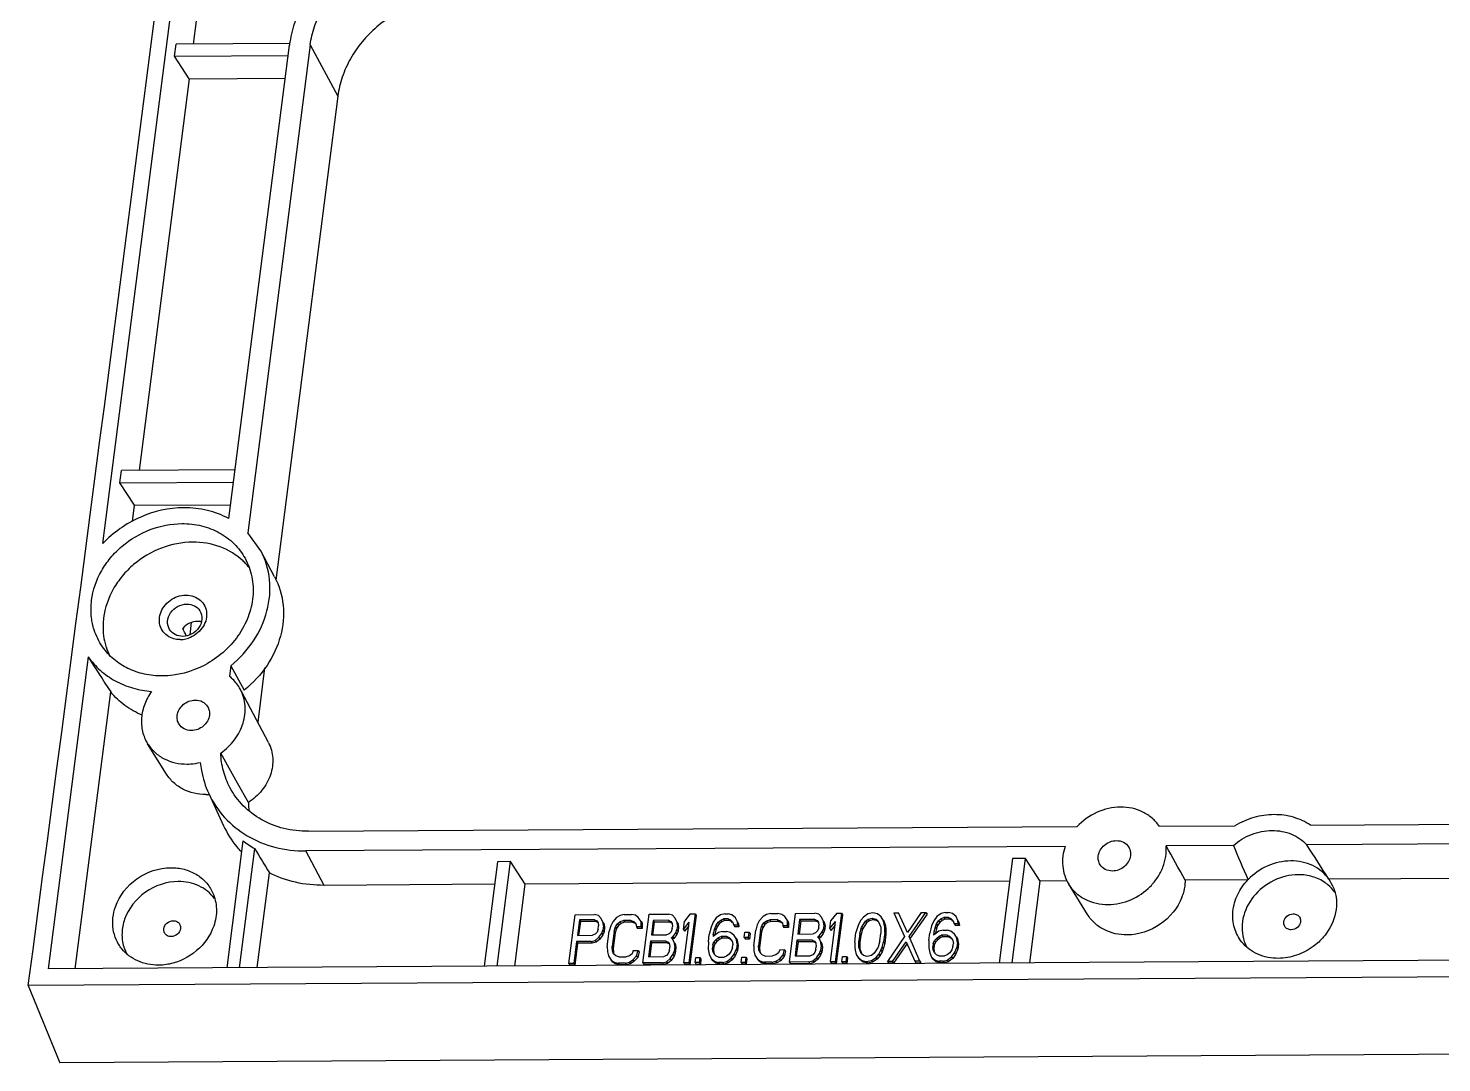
# Model space of a CAD drawing. Extents: x -1094 to 5067, y -562 to 305.
# Drawn here: x 209.3 to 261.9, y -185.7 to -147.2 of the extents above; entities that cross this region are included whole.
import ezdxf

# ---------------------------------------------------------------- set-up
doc = ezdxf.new("R2010")
doc.units = 0
doc.header["$LTSCALE"] = 1.21
doc.header["$MEASUREMENT"] = 0
doc.layers.get('0').update_dxf_attribs({"linetype": 'CONTINUOUS'})

msp = doc.modelspace()

# ---------------------------------------------------------------- linework, layer by layer
at = {"color": 7, "linetype": 'Continuous'}
for p, q in [((212.081, -166.395), (218.915, -113.051)), ((215.464, -147.814), (216.315, -141.175)), ((214.75, -148.271), (214.808, -147.818)), ((214.75, -148.271), (218.977, -148.245)), ((215.299, -149.106), (214.75, -148.271)), ((219.027, -147.792), (214.808, -147.818)), ((216.771, -165.465), (219.027, -147.853)), ((219.8, -147.848), (217.476, -165.994)), ((219.8, -147.848), (220.83, -149.75)), ((215.299, -149.106), (213.433, -163.675)), ((215.299, -149.106), (218.869, -149.085)), ((220.83, -149.75), (218.524, -167.753)), ((212.718, -164.133), (212.776, -163.679)), ((217.003, -163.654), (212.776, -163.679)), ((212.718, -164.133), (216.945, -164.107)), ((213.267, -164.968), (212.718, -164.133)), ((213.189, -165.577), (213.267, -164.968)), ((213.267, -164.968), (216.837, -164.947)), ((217.967, -166.665), (217.476, -165.994)), ((218.477, -167.631), (217.967, -166.665)), ((215.375, -169.334), (215.317, -169.79)), ((211.541, -170.607), (210.055, -182.21)), ((216.842, -170.943), (216.792, -171.328)), ((216.842, -170.943), (217.349, -171.843)), ((218.106, -171.018), (217.847, -173.039)), ((211.059, -182.204), (212.377, -171.913)), ((218.245, -173.794), (217.245, -171.898)), ((214.454, -174.966), (213.752, -173.836)), ((217.097, -175.305), (216.473, -174.185)), ((217.499, -176.024), (217.097, -175.305)), ((216.023, -175.686), (216.579, -176.889)), ((257.015, -176.87), (291.482, -176.661)), ((219.732, -177.096), (248.332, -176.922)), ((251.387, -176.904), (254.199, -176.887)), ((217.299, -177.448), (216.694, -182.17)), ((217.173, -182.167), (217.741, -177.738)), ((247.888, -177.656), (219.638, -177.827)), ((254.145, -177.618), (251.643, -177.633)), ((291.388, -177.392), (256.881, -177.602)), ((220.321, -179.105), (219.638, -177.827)), ((226.771, -178.227), (226.274, -182.112)), ((226.753, -182.109), (227.25, -178.224)), ((227.25, -178.224), (226.771, -178.227)), ((227.8, -179.06), (227.25, -178.224)), ((245.93, -178.111), (245.433, -181.996)), ((245.912, -181.993), (246.409, -178.108)), ((246.409, -178.108), (245.93, -178.111)), ((246.959, -178.944), (246.409, -178.108)), ((217.83, -182.163), (218.282, -178.639)), ((226.664, -179.067), (220.321, -179.105)), ((227.41, -182.105), (227.8, -179.06)), ((245.823, -178.951), (227.8, -179.06)), ((246.568, -181.989), (246.959, -178.944)), ((247.964, -178.938), (246.959, -178.944)), ((248.722, -180.192), (248.02, -179.062)), ((254.69, -178.897), (252.351, -178.911)), ((264.982, -178.835), (257.702, -178.879)), ((257.702, -178.879), (257.839, -179.117)), ((229.426, -182.008), (229.658, -180.196)), ((229.658, -180.196), (230.376, -180.191)), ((230.521, -180.229), (230.376, -180.191)), ((230.626, -180.344), (230.521, -180.229)), ((230.696, -180.498), (230.626, -180.344)), ((231.2, -180.302), (231.06, -180.457)), ((231.329, -180.224), (231.2, -180.302)), ((231.484, -180.184), (231.329, -180.224)), ((231.484, -180.184), (231.753, -180.183)), ((231.898, -180.22), (231.753, -180.183)), ((232.008, -180.297), (231.898, -180.22)), ((232.108, -180.45), (232.008, -180.297)), ((232.18, -181.992), (232.412, -180.179)), ((232.412, -180.179), (233.13, -180.174)), ((233.275, -180.212), (233.13, -180.174)), ((233.38, -180.327), (233.275, -180.212)), ((233.45, -180.481), (233.38, -180.327)), ((233.939, -180.17), (233.725, -180.441)), ((234.118, -180.168), (233.886, -181.981)), ((234.158, -180.232), (233.925, -182.045)), ((233.939, -180.17), (234.118, -180.168)), ((234.118, -180.168), (234.158, -180.232)), ((234.907, -180.318), (234.797, -180.473)), ((235.071, -180.201), (234.907, -180.318)), ((235.226, -180.162), (235.071, -180.201)), ((235.077, -180.394), (235.171, -180.355)), ((235.351, -180.354), (235.171, -180.355)), ((235.171, -180.355), (235.211, -180.418)), ((235.226, -180.162), (235.346, -180.161)), ((235.49, -180.199), (235.346, -180.161)), ((235.351, -180.354), (235.436, -180.392)), ((235.351, -180.354), (235.39, -180.417)), ((235.625, -180.314), (235.49, -180.199)), ((235.695, -180.467), (235.625, -180.314)), ((236.648, -180.269), (236.509, -180.424)), ((236.778, -180.191), (236.648, -180.269)), ((236.932, -180.151), (236.778, -180.191)), ((236.932, -180.151), (237.202, -180.15)), ((237.346, -180.187), (237.202, -180.15)), ((237.456, -180.264), (237.346, -180.187)), ((237.556, -180.417), (237.456, -180.264)), ((237.628, -181.959), (237.86, -180.146)), ((237.86, -180.146), (238.579, -180.141)), ((238.724, -180.179), (238.579, -180.141)), ((238.828, -180.294), (238.724, -180.179)), ((238.898, -180.448), (238.828, -180.294)), ((239.387, -180.137), (239.173, -180.408)), ((239.567, -180.135), (239.334, -181.948)), ((239.606, -180.199), (239.374, -182.012)), ((239.387, -180.137), (239.567, -180.135)), ((239.567, -180.135), (239.606, -180.199)), ((240.385, -180.285), (240.28, -180.401)), ((240.55, -180.168), (240.385, -180.285)), ((240.455, -180.438), (240.555, -180.361)), ((240.734, -180.128), (240.55, -180.168)), ((240.555, -180.361), (240.709, -180.321)), ((240.555, -180.361), (240.594, -180.424)), ((240.709, -180.321), (240.854, -180.359)), ((240.709, -180.321), (240.749, -180.385)), ((240.909, -180.166), (240.734, -180.128)), ((240.854, -180.359), (240.934, -180.435)), ((241.044, -180.281), (240.909, -180.166)), ((241.119, -180.396), (241.044, -180.281)), ((241.512, -180.124), (241.692, -180.123)), ((241.512, -180.124), (241.908, -181.008)), ((242.017, -180.853), (241.692, -180.123)), ((242.53, -180.117), (242.017, -180.853)), ((242.087, -181.007), (242.71, -180.116)), ((242.749, -180.18), (242.127, -181.07)), ((242.53, -180.117), (242.71, -180.116)), ((242.71, -180.116), (242.749, -180.18)), ((243.109, -180.268), (243, -180.423)), ((243.274, -180.152), (243.109, -180.268)), ((243.179, -180.422), (243.279, -180.344)), ((243.428, -180.112), (243.274, -180.152)), ((243.279, -180.344), (243.374, -180.305)), ((243.279, -180.344), (243.318, -180.408)), ((243.413, -180.368), (243.318, -180.408)), ((243.553, -180.304), (243.374, -180.305)), ((243.374, -180.305), (243.413, -180.368)), ((243.593, -180.367), (243.413, -180.368)), ((243.428, -180.112), (243.548, -180.111)), ((243.693, -180.149), (243.548, -180.111)), ((243.553, -180.304), (243.638, -180.342)), ((243.553, -180.304), (243.593, -180.367)), ((243.678, -180.405), (243.593, -180.367)), ((243.638, -180.342), (243.718, -180.419)), ((243.828, -180.264), (243.693, -180.149)), ((243.898, -180.418), (243.828, -180.264)), ((229.813, -180.387), (229.739, -180.966)), ((229.852, -180.451), (229.785, -180.972)), ((230.382, -180.384), (229.813, -180.387)), ((229.813, -180.387), (229.852, -180.451)), ((230.421, -180.447), (229.852, -180.451)), ((230.382, -180.384), (230.466, -180.422)), ((230.382, -180.384), (230.421, -180.447)), ((230.472, -180.846), (230.402, -180.923)), ((230.506, -180.485), (230.421, -180.447)), ((230.466, -180.422), (230.516, -180.499)), ((230.466, -180.422), (230.476, -180.437)), ((230.517, -180.73), (230.472, -180.846)), ((230.516, -180.499), (230.532, -180.614)), ((230.517, -180.73), (230.532, -180.614)), ((230.537, -181.038), (230.647, -180.883)), ((230.647, -180.883), (230.691, -180.767)), ((230.647, -180.883), (230.686, -180.947)), ((230.731, -180.831), (230.686, -180.947)), ((230.711, -180.613), (230.691, -180.767)), ((230.691, -180.767), (230.731, -180.831)), ((230.696, -180.498), (230.735, -180.561)), ((230.711, -180.613), (230.696, -180.498)), ((230.711, -180.613), (230.751, -180.676)), ((230.721, -180.528), (230.735, -180.561)), ((230.751, -180.676), (230.731, -180.831)), ((230.735, -180.561), (230.751, -180.676)), ((230.852, -181.383), (230.926, -180.804)), ((230.981, -180.611), (230.926, -180.804)), ((231.06, -180.457), (230.981, -180.611)), ((231.106, -180.803), (231.031, -181.382)), ((231.145, -180.867), (231.071, -181.445)), ((231.106, -180.803), (231.155, -180.649)), ((231.106, -180.803), (231.145, -180.867)), ((231.195, -180.712), (231.145, -180.867)), ((231.155, -180.649), (231.23, -180.533)), ((231.155, -180.649), (231.195, -180.712)), ((231.269, -180.596), (231.195, -180.712)), ((231.23, -180.533), (231.33, -180.455)), ((231.23, -180.533), (231.269, -180.596)), ((231.369, -180.519), (231.269, -180.596)), ((231.33, -180.455), (231.454, -180.416)), ((231.33, -180.455), (231.369, -180.519)), ((231.494, -180.479), (231.369, -180.519)), ((231.724, -180.414), (231.454, -180.416)), ((231.454, -180.416), (231.494, -180.479)), ((231.763, -180.478), (231.494, -180.479)), ((231.724, -180.414), (231.839, -180.452)), ((231.724, -180.414), (231.763, -180.478)), ((231.878, -180.515), (231.763, -180.478)), ((231.839, -180.452), (231.919, -180.529)), ((231.906, -180.542), (231.878, -180.515)), ((231.919, -180.529), (231.934, -180.644)), ((232.113, -180.643), (231.934, -180.644)), ((231.934, -180.644), (231.973, -180.708)), ((232.153, -180.706), (231.973, -180.708)), ((232.108, -180.45), (232.147, -180.514)), ((232.113, -180.643), (232.108, -180.45)), ((232.113, -180.643), (232.153, -180.706)), ((232.147, -180.514), (232.153, -180.706)), ((232.562, -180.409), (232.493, -180.949)), ((232.601, -180.473), (232.54, -180.955)), ((233.131, -180.406), (232.562, -180.409)), ((232.562, -180.409), (232.601, -180.473)), ((233.17, -180.469), (232.601, -180.473)), ((233.131, -180.406), (233.216, -180.444)), ((233.131, -180.406), (233.17, -180.469)), ((233.226, -180.829), (233.156, -180.907)), ((233.255, -180.507), (233.17, -180.469)), ((233.216, -180.444), (233.266, -180.521)), ((233.271, -180.713), (233.226, -180.829)), ((233.266, -180.521), (233.281, -180.636)), ((233.271, -180.713), (233.281, -180.636)), ((233.291, -181.021), (233.401, -180.867)), ((233.401, -180.867), (233.446, -180.751)), ((233.401, -180.867), (233.44, -180.93)), ((233.485, -180.814), (233.44, -180.93)), ((233.465, -180.596), (233.446, -180.751)), ((233.446, -180.751), (233.485, -180.814)), ((233.45, -180.481), (233.49, -180.544)), ((233.465, -180.596), (233.45, -180.481)), ((233.465, -180.596), (233.505, -180.66)), ((233.505, -180.66), (233.485, -180.814)), ((233.49, -180.544), (233.505, -180.66)), ((233.685, -180.749), (233.725, -180.441)), ((233.685, -180.749), (233.899, -180.478)), ((233.685, -180.749), (233.724, -180.813)), ((233.707, -181.982), (233.899, -180.478)), ((233.882, -180.613), (233.724, -180.813)), ((234.713, -180.666), (234.648, -180.936)), ((234.797, -180.473), (234.713, -180.666)), ((234.987, -180.857), (234.788, -181.012)), ((234.798, -180.935), (234.857, -180.704)), ((234.897, -180.767), (234.845, -180.968)), ((234.857, -180.704), (234.902, -180.588)), ((234.857, -180.704), (234.897, -180.767)), ((234.942, -180.651), (234.897, -180.767)), ((234.902, -180.588), (234.977, -180.472)), ((234.902, -180.588), (234.942, -180.651)), ((235.016, -180.535), (234.942, -180.651)), ((234.977, -180.472), (235.077, -180.394)), ((234.977, -180.472), (235.016, -180.535)), ((235.142, -180.817), (234.987, -180.857)), ((235.116, -180.457), (235.016, -180.535)), ((235.077, -180.394), (235.116, -180.457)), ((235.211, -180.418), (235.116, -180.457)), ((235.142, -180.817), (235.292, -180.817)), ((235.39, -180.417), (235.211, -180.418)), ((235.436, -180.854), (235.292, -180.817)), ((235.475, -180.455), (235.39, -180.417)), ((235.436, -180.392), (235.516, -180.468)), ((235.571, -180.969), (235.436, -180.854)), ((235.503, -180.482), (235.475, -180.455)), ((235.516, -180.468), (235.561, -180.584)), ((235.71, -180.583), (235.561, -180.584)), ((235.561, -180.584), (235.6, -180.647)), ((235.75, -180.646), (235.6, -180.647)), ((235.695, -180.467), (235.735, -180.531)), ((235.71, -180.583), (235.695, -180.467)), ((235.71, -180.583), (235.75, -180.646)), ((235.725, -180.509), (235.735, -180.531)), ((235.735, -180.531), (235.75, -180.646)), ((235.951, -181.044), (235.975, -180.851)), ((235.975, -180.851), (236.125, -180.85)), ((236.125, -180.85), (236.1, -181.043)), ((236.125, -180.85), (236.164, -180.913)), ((236.3, -181.35), (236.374, -180.771)), ((236.429, -180.578), (236.374, -180.771)), ((236.509, -180.424), (236.429, -180.578)), ((236.554, -180.77), (236.48, -181.349)), ((236.593, -180.834), (236.519, -181.412)), ((236.554, -180.77), (236.604, -180.616)), ((236.554, -180.77), (236.593, -180.834)), ((236.643, -180.679), (236.593, -180.834)), ((236.604, -180.616), (236.678, -180.5)), ((236.604, -180.616), (236.643, -180.679)), ((236.718, -180.563), (236.643, -180.679)), ((236.678, -180.5), (236.778, -180.422)), ((236.678, -180.5), (236.718, -180.563)), ((236.817, -180.485), (236.718, -180.563)), ((236.778, -180.422), (236.903, -180.383)), ((236.778, -180.422), (236.817, -180.485)), ((236.942, -180.446), (236.817, -180.485)), ((237.172, -180.381), (236.903, -180.383)), ((236.903, -180.383), (236.942, -180.446)), ((237.211, -180.445), (236.942, -180.446)), ((237.172, -180.381), (237.287, -180.419)), ((237.172, -180.381), (237.211, -180.445)), ((237.326, -180.482), (237.211, -180.445)), ((237.287, -180.419), (237.367, -180.496)), ((237.354, -180.509), (237.326, -180.482)), ((237.367, -180.496), (237.382, -180.611)), ((237.562, -180.61), (237.382, -180.611)), ((237.382, -180.611), (237.421, -180.675)), ((237.601, -180.673), (237.421, -180.675)), ((237.556, -180.417), (237.596, -180.481)), ((237.562, -180.61), (237.556, -180.417)), ((237.562, -180.61), (237.601, -180.673)), ((237.596, -180.481), (237.601, -180.673)), ((238.01, -180.376), (237.941, -180.916)), ((238.05, -180.439), (237.988, -180.922)), ((238.579, -180.373), (238.01, -180.376)), ((238.01, -180.376), (238.05, -180.439)), ((238.618, -180.436), (238.05, -180.439)), ((238.605, -180.874), (238.51, -180.913)), ((238.579, -180.373), (238.664, -180.411)), ((238.579, -180.373), (238.618, -180.436)), ((238.674, -180.796), (238.605, -180.874)), ((238.703, -180.474), (238.618, -180.436)), ((238.664, -180.411), (238.714, -180.487)), ((238.719, -180.68), (238.674, -180.796)), ((238.714, -180.487), (238.729, -180.603)), ((238.719, -180.68), (238.729, -180.603)), ((238.74, -180.988), (238.849, -180.834)), ((238.888, -180.897), (238.779, -181.052)), ((238.849, -180.834), (238.894, -180.718)), ((238.849, -180.834), (238.888, -180.897)), ((238.933, -180.781), (238.888, -180.897)), ((238.914, -180.563), (238.894, -180.718)), ((238.894, -180.718), (238.933, -180.781)), ((238.898, -180.448), (238.938, -180.511)), ((238.914, -180.563), (238.898, -180.448)), ((238.914, -180.563), (238.953, -180.627)), ((238.953, -180.627), (238.933, -180.781)), ((238.938, -180.511), (238.953, -180.627)), ((239.133, -180.716), (239.173, -180.408)), ((239.133, -180.716), (239.348, -180.445)), ((239.133, -180.716), (239.173, -180.78)), ((239.155, -181.949), (239.348, -180.445)), ((239.33, -180.58), (239.173, -180.78)), ((240.057, -181.212), (240.101, -180.864)), ((240.156, -180.671), (240.101, -180.864)), ((240.201, -180.556), (240.156, -180.671)), ((240.28, -180.401), (240.201, -180.556)), ((240.246, -180.902), (240.306, -180.671)), ((240.345, -180.734), (240.286, -180.965)), ((240.306, -180.671), (240.455, -180.438)), ((240.306, -180.671), (240.345, -180.734)), ((240.495, -180.502), (240.345, -180.734)), ((240.455, -180.438), (240.495, -180.502)), ((240.594, -180.424), (240.495, -180.502)), ((240.749, -180.385), (240.594, -180.424)), ((240.894, -180.422), (240.749, -180.385)), ((240.921, -180.449), (240.894, -180.422)), ((240.934, -180.435), (241.024, -180.666)), ((240.99, -181.167), (241.025, -180.897)), ((241.024, -180.666), (241.025, -180.897)), ((241.119, -180.396), (241.158, -180.459)), ((241.159, -180.55), (241.119, -180.396)), ((241.179, -180.858), (241.135, -181.205)), ((241.158, -180.459), (241.198, -180.613)), ((241.159, -180.55), (241.198, -180.613)), ((241.174, -180.665), (241.159, -180.55)), ((241.174, -180.665), (241.213, -180.729)), ((241.179, -180.858), (241.174, -180.665)), ((241.179, -180.858), (241.218, -180.921)), ((241.198, -180.613), (241.213, -180.729)), ((241.213, -180.729), (241.218, -180.921)), ((242.816, -181.156), (242.851, -180.886)), ((242.915, -180.616), (242.851, -180.886)), ((243, -180.423), (242.915, -180.616)), ((243.19, -180.807), (242.99, -180.963)), ((243, -180.885), (242.99, -180.963)), ((243, -180.885), (243.06, -180.654)), ((243, -180.885), (243.032, -180.937)), ((243.099, -180.717), (243.048, -180.918)), ((243.06, -180.654), (243.105, -180.538)), ((243.06, -180.654), (243.099, -180.717)), ((243.144, -180.601), (243.099, -180.717)), ((243.105, -180.538), (243.179, -180.422)), ((243.105, -180.538), (243.144, -180.601)), ((243.219, -180.485), (243.144, -180.601)), ((243.179, -180.422), (243.219, -180.485)), ((243.344, -180.768), (243.19, -180.807)), ((243.318, -180.408), (243.219, -180.485)), ((243.344, -180.768), (243.494, -180.767)), ((243.639, -180.804), (243.494, -180.767)), ((243.774, -180.919), (243.639, -180.804)), ((243.705, -180.432), (243.678, -180.405)), ((243.718, -180.419), (243.763, -180.534)), ((243.913, -180.533), (243.763, -180.534)), ((243.763, -180.534), (243.803, -180.597)), ((243.952, -180.596), (243.803, -180.597)), ((243.898, -180.418), (243.937, -180.481)), ((243.913, -180.533), (243.898, -180.418)), ((243.913, -180.533), (243.952, -180.596)), ((243.927, -180.459), (243.937, -180.481)), ((243.937, -180.481), (243.952, -180.596)), ((229.709, -181.197), (229.605, -182.007)), ((229.748, -181.261), (229.645, -182.071)), ((230.248, -181.194), (229.709, -181.197)), ((229.709, -181.197), (229.748, -181.261)), ((229.739, -180.966), (230.308, -180.962)), ((230.287, -181.257), (229.748, -181.261)), ((230.248, -181.194), (230.403, -181.154)), ((230.248, -181.194), (230.287, -181.257)), ((230.442, -181.218), (230.287, -181.257)), ((230.402, -180.923), (230.308, -180.962)), ((230.403, -181.154), (230.537, -181.038)), ((230.403, -181.154), (230.442, -181.218)), ((230.576, -181.101), (230.442, -181.218)), ((230.537, -181.038), (230.576, -181.101)), ((230.686, -180.947), (230.576, -181.101)), ((230.852, -181.383), (230.857, -181.576)), ((231.031, -181.382), (231.071, -181.445)), ((231.042, -181.536), (231.031, -181.382)), ((232.463, -181.181), (232.389, -181.759)), ((232.503, -181.244), (232.436, -181.765)), ((233.032, -181.177), (232.463, -181.181)), ((232.463, -181.181), (232.503, -181.244)), ((232.493, -180.949), (233.062, -180.946)), ((233.071, -181.24), (232.503, -181.244)), ((233.032, -181.177), (233.117, -181.215)), ((233.032, -181.177), (233.071, -181.24)), ((233.156, -180.907), (233.062, -180.946)), ((233.156, -181.278), (233.071, -181.24)), ((233.117, -181.215), (233.167, -181.292)), ((233.167, -181.292), (233.182, -181.407)), ((233.167, -181.523), (233.182, -181.407)), ((233.226, -181.06), (233.291, -181.021)), ((233.281, -181.099), (233.226, -181.06)), ((233.351, -181.252), (233.281, -181.099)), ((233.331, -181.085), (233.288, -181.11)), ((233.291, -181.021), (233.331, -181.085)), ((233.44, -180.93), (233.331, -181.085)), ((233.366, -181.368), (233.342, -181.561)), ((233.351, -181.252), (233.391, -181.316)), ((233.366, -181.368), (233.351, -181.252)), ((233.366, -181.368), (233.406, -181.431)), ((233.391, -181.316), (233.406, -181.431)), ((234.614, -181.206), (234.609, -181.476)), ((234.614, -181.206), (234.648, -180.936)), ((234.778, -181.321), (234.764, -181.436)), ((234.778, -181.321), (234.823, -181.205)), ((234.778, -181.321), (234.818, -181.384)), ((234.798, -180.935), (234.788, -181.012)), ((234.798, -180.935), (234.83, -180.986)), ((234.818, -181.384), (234.803, -181.5)), ((234.863, -181.268), (234.818, -181.384)), ((234.823, -181.205), (234.893, -181.127)), ((234.823, -181.205), (234.863, -181.268)), ((234.932, -181.191), (234.863, -181.268)), ((234.893, -181.127), (234.993, -181.05)), ((234.893, -181.127), (234.932, -181.191)), ((235.032, -181.113), (234.932, -181.191)), ((234.993, -181.05), (235.087, -181.01)), ((234.993, -181.05), (235.032, -181.113)), ((235.127, -181.074), (235.032, -181.113)), ((235.297, -181.009), (235.087, -181.01)), ((235.087, -181.01), (235.127, -181.074)), ((235.336, -181.073), (235.127, -181.074)), ((235.297, -181.009), (235.382, -181.047)), ((235.297, -181.009), (235.336, -181.073)), ((235.421, -181.111), (235.336, -181.073)), ((235.382, -181.047), (235.462, -181.124)), ((235.501, -181.187), (235.421, -181.111)), ((235.462, -181.124), (235.512, -181.201)), ((235.512, -181.201), (235.527, -181.316)), ((235.512, -181.432), (235.527, -181.316)), ((235.646, -181.084), (235.571, -180.969)), ((235.646, -181.084), (235.686, -181.148)), ((235.681, -181.277), (235.646, -181.084)), ((235.681, -181.277), (235.657, -181.47)), ((235.681, -181.277), (235.721, -181.34)), ((235.686, -181.148), (235.721, -181.34)), ((235.721, -181.34), (235.696, -181.533)), ((236.1, -181.043), (235.951, -181.044)), ((235.951, -181.044), (235.99, -181.107)), ((236.14, -181.106), (235.99, -181.107)), ((236.1, -181.043), (236.14, -181.106)), ((236.164, -180.913), (236.14, -181.106)), ((236.3, -181.35), (236.305, -181.543)), ((236.48, -181.349), (236.519, -181.412)), ((236.49, -181.503), (236.48, -181.349)), ((236.519, -181.412), (236.529, -181.566)), ((237.911, -181.148), (237.837, -181.726)), ((237.951, -181.211), (237.884, -181.732)), ((238.48, -181.144), (237.911, -181.148)), ((237.911, -181.148), (237.951, -181.211)), ((237.941, -180.916), (238.51, -180.913)), ((238.52, -181.207), (237.951, -181.211)), ((238.48, -181.144), (238.565, -181.182)), ((238.48, -181.144), (238.52, -181.207)), ((238.604, -181.245), (238.52, -181.207)), ((238.565, -181.182), (238.615, -181.259)), ((238.615, -181.259), (238.63, -181.374)), ((238.615, -181.49), (238.63, -181.374)), ((238.675, -181.027), (238.74, -180.988)), ((238.73, -181.065), (238.675, -181.027)), ((238.8, -181.219), (238.73, -181.065)), ((238.779, -181.052), (238.737, -181.077)), ((238.74, -180.988), (238.779, -181.052)), ((238.815, -181.335), (238.79, -181.528)), ((238.8, -181.219), (238.839, -181.283)), ((238.815, -181.335), (238.8, -181.219)), ((238.815, -181.335), (238.854, -181.398)), ((238.854, -181.398), (238.829, -181.591)), ((238.839, -181.283), (238.854, -181.398)), ((240.057, -181.212), (240.062, -181.404)), ((240.062, -181.404), (240.077, -181.52)), ((240.246, -180.902), (240.212, -181.172)), ((240.212, -181.172), (240.251, -181.235)), ((240.212, -181.403), (240.212, -181.172)), ((240.212, -181.403), (240.227, -181.427)), ((240.302, -181.634), (240.212, -181.403)), ((240.246, -180.902), (240.286, -180.965)), ((240.286, -180.965), (240.251, -181.235)), ((240.251, -181.235), (240.251, -181.467)), ((240.93, -181.399), (240.781, -181.631)), ((240.99, -181.167), (240.93, -181.399)), ((241.035, -181.514), (241.08, -181.398)), ((241.08, -181.398), (241.135, -181.205)), ((241.08, -181.398), (241.119, -181.461)), ((241.174, -181.268), (241.119, -181.461)), ((241.135, -181.205), (241.174, -181.268)), ((241.218, -180.921), (241.174, -181.268)), ((241.908, -181.008), (241.28, -181.936)), ((241.46, -181.935), (241.973, -181.2)), ((242.012, -181.263), (241.499, -181.999)), ((241.973, -181.2), (242.298, -181.93)), ((242.478, -181.929), (242.087, -181.007)), ((242.816, -181.156), (242.811, -181.426)), ((242.981, -181.271), (242.966, -181.387)), ((242.966, -181.387), (243.005, -181.45)), ((242.981, -181.502), (242.966, -181.387)), ((242.981, -181.271), (243.026, -181.155)), ((242.981, -181.271), (243.02, -181.334)), ((243.02, -181.334), (243.005, -181.45)), ((243.065, -181.218), (243.02, -181.334)), ((243.026, -181.155), (243.095, -181.078)), ((243.026, -181.155), (243.065, -181.218)), ((243.135, -181.141), (243.065, -181.218)), ((243.095, -181.078), (243.195, -181)), ((243.095, -181.078), (243.135, -181.141)), ((243.234, -181.063), (243.135, -181.141)), ((243.195, -181), (243.29, -180.961)), ((243.195, -181), (243.234, -181.063)), ((243.329, -181.024), (243.234, -181.063)), ((243.499, -180.959), (243.29, -180.961)), ((243.29, -180.961), (243.329, -181.024)), ((243.539, -181.023), (243.329, -181.024)), ((243.499, -180.959), (243.584, -180.998)), ((243.499, -180.959), (243.539, -181.023)), ((243.624, -181.061), (243.539, -181.023)), ((243.584, -180.998), (243.664, -181.074)), ((243.703, -181.137), (243.624, -181.061)), ((243.664, -181.074), (243.714, -181.151)), ((243.714, -181.382), (243.67, -181.498)), ((243.714, -181.151), (243.729, -181.266)), ((243.714, -181.382), (243.729, -181.266)), ((243.849, -181.034), (243.774, -180.919)), ((243.775, -181.613), (243.859, -181.42)), ((243.849, -181.034), (243.888, -181.098)), ((243.884, -181.227), (243.849, -181.034)), ((243.884, -181.227), (243.859, -181.42)), ((243.859, -181.42), (243.898, -181.483)), ((243.884, -181.227), (243.923, -181.29)), ((243.888, -181.098), (243.923, -181.29)), ((243.923, -181.29), (243.898, -181.483)), ((299.862, -181.666), (210.055, -182.21)), ((230.857, -181.576), (230.897, -181.73)), ((230.897, -181.73), (230.997, -181.883)), ((230.997, -181.883), (231.107, -181.96)), ((230.997, -181.883), (231.037, -181.946)), ((231.146, -182.023), (231.037, -181.946)), ((231.087, -181.651), (231.042, -181.536)), ((231.071, -181.445), (231.081, -181.599)), ((231.081, -181.599), (231.099, -181.646)), ((231.167, -181.728), (231.087, -181.651)), ((231.281, -181.766), (231.167, -181.728)), ((231.281, -181.766), (231.551, -181.764)), ((231.676, -181.725), (231.551, -181.764)), ((231.775, -181.647), (231.676, -181.725)), ((231.676, -181.956), (231.805, -181.878)), ((231.845, -181.942), (231.715, -182.019)), ((231.82, -181.531), (231.775, -181.647)), ((231.805, -181.878), (231.945, -181.723)), ((231.805, -181.878), (231.845, -181.942)), ((231.82, -181.531), (232, -181.53)), ((231.984, -181.787), (231.845, -181.942)), ((231.945, -181.723), (232, -181.53)), ((231.945, -181.723), (231.984, -181.787)), ((232.039, -181.594), (231.984, -181.787)), ((232, -181.53), (232.039, -181.594)), ((232.389, -181.759), (232.958, -181.756)), ((232.898, -181.987), (233.053, -181.948)), ((233.053, -181.717), (232.958, -181.756)), ((233.122, -181.639), (233.053, -181.717)), ((233.053, -181.948), (233.187, -181.831)), ((233.053, -181.948), (233.092, -182.011)), ((233.227, -181.895), (233.092, -182.011)), ((233.167, -181.523), (233.122, -181.639)), ((233.187, -181.831), (233.297, -181.677)), ((233.187, -181.831), (233.227, -181.895)), ((233.336, -181.74), (233.227, -181.895)), ((233.297, -181.677), (233.342, -181.561)), ((233.297, -181.677), (233.336, -181.74)), ((233.381, -181.624), (233.336, -181.74)), ((233.342, -181.561), (233.381, -181.624)), ((233.406, -181.431), (233.381, -181.624)), ((234.126, -181.98), (234.15, -181.787)), ((234.15, -181.787), (234.3, -181.786)), ((234.3, -181.786), (234.275, -181.979)), ((234.3, -181.786), (234.339, -181.849)), ((234.339, -181.849), (234.315, -182.042)), ((234.609, -181.476), (234.644, -181.668)), ((234.644, -181.668), (234.714, -181.822)), ((234.714, -181.822), (234.849, -181.937)), ((234.714, -181.822), (234.754, -181.885)), ((234.888, -182), (234.754, -181.885)), ((234.764, -181.436), (234.803, -181.5)), ((234.779, -181.552), (234.764, -181.436)), ((234.779, -181.552), (234.793, -181.576)), ((234.824, -181.667), (234.779, -181.552)), ((234.803, -181.5), (234.818, -181.615)), ((234.818, -181.615), (234.836, -181.662)), ((234.904, -181.744), (234.824, -181.667)), ((234.849, -181.937), (234.994, -181.975)), ((234.849, -181.937), (234.888, -182)), ((234.989, -181.782), (234.904, -181.744)), ((234.989, -181.782), (235.198, -181.781)), ((235.143, -181.974), (235.298, -181.934)), ((235.293, -181.741), (235.198, -181.781)), ((235.393, -181.664), (235.293, -181.741)), ((235.298, -181.934), (235.463, -181.818)), ((235.298, -181.934), (235.337, -181.998)), ((235.502, -181.881), (235.337, -181.998)), ((235.467, -181.548), (235.393, -181.664)), ((235.463, -181.818), (235.572, -181.663)), ((235.463, -181.818), (235.502, -181.881)), ((235.512, -181.432), (235.467, -181.548)), ((235.611, -181.726), (235.502, -181.881)), ((235.572, -181.663), (235.657, -181.47)), ((235.572, -181.663), (235.611, -181.726)), ((235.696, -181.533), (235.611, -181.726)), ((235.657, -181.47), (235.696, -181.533)), ((235.832, -181.969), (235.857, -181.777)), ((235.857, -181.777), (236.006, -181.776)), ((236.006, -181.776), (235.982, -181.969)), ((236.006, -181.776), (236.046, -181.839)), ((236.046, -181.839), (236.021, -182.032)), ((236.305, -181.543), (236.346, -181.697)), ((236.346, -181.697), (236.446, -181.85)), ((236.446, -181.85), (236.555, -181.927)), ((236.446, -181.85), (236.485, -181.913)), ((236.595, -181.99), (236.485, -181.913)), ((236.535, -181.618), (236.49, -181.503)), ((236.529, -181.566), (236.548, -181.613)), ((236.615, -181.695), (236.535, -181.618)), ((236.555, -181.927), (236.7, -181.964)), ((236.555, -181.927), (236.595, -181.99)), ((236.73, -181.733), (236.615, -181.695)), ((236.73, -181.733), (236.999, -181.731)), ((236.97, -181.963), (237.124, -181.923)), ((237.124, -181.692), (236.999, -181.731)), ((237.224, -181.614), (237.124, -181.692)), ((237.124, -181.923), (237.254, -181.845)), ((237.124, -181.923), (237.163, -181.986)), ((237.293, -181.909), (237.163, -181.986)), ((237.268, -181.498), (237.224, -181.614)), ((237.254, -181.845), (237.393, -181.69)), ((237.254, -181.845), (237.293, -181.909)), ((237.268, -181.498), (237.448, -181.497)), ((237.433, -181.754), (237.293, -181.909)), ((237.393, -181.69), (237.448, -181.497)), ((237.393, -181.69), (237.433, -181.754)), ((237.487, -181.561), (237.433, -181.754)), ((237.448, -181.497), (237.487, -181.561)), ((237.837, -181.726), (238.406, -181.723)), ((238.347, -181.954), (238.501, -181.915)), ((238.501, -181.684), (238.406, -181.723)), ((238.571, -181.606), (238.501, -181.684)), ((238.501, -181.915), (238.636, -181.798)), ((238.501, -181.915), (238.541, -181.978)), ((238.675, -181.862), (238.541, -181.978)), ((238.615, -181.49), (238.571, -181.606)), ((238.636, -181.798), (238.745, -181.643)), ((238.636, -181.798), (238.675, -181.862)), ((238.785, -181.707), (238.675, -181.862)), ((238.745, -181.643), (238.79, -181.528)), ((238.745, -181.643), (238.785, -181.707)), ((238.829, -181.591), (238.785, -181.707)), ((238.79, -181.528), (238.829, -181.591)), ((239.334, -181.948), (239.155, -181.949)), ((239.155, -181.949), (239.194, -182.013)), ((239.334, -181.948), (239.374, -182.012)), ((239.574, -181.947), (239.599, -181.754)), ((239.724, -181.946), (239.574, -181.947)), ((239.574, -181.947), (239.613, -182.01)), ((239.599, -181.754), (239.748, -181.753)), ((239.748, -181.753), (239.724, -181.946)), ((239.724, -181.946), (239.763, -182.009)), ((239.748, -181.753), (239.788, -181.816)), ((239.788, -181.816), (239.763, -182.009)), ((240.077, -181.52), (240.117, -181.674)), ((240.117, -181.674), (240.192, -181.789)), ((240.192, -181.789), (240.327, -181.904)), ((240.192, -181.789), (240.232, -181.852)), ((240.367, -181.967), (240.232, -181.852)), ((240.251, -181.467), (240.315, -181.629)), ((240.382, -181.711), (240.302, -181.634)), ((240.327, -181.904), (240.502, -181.941)), ((240.327, -181.904), (240.367, -181.967)), ((240.527, -181.748), (240.382, -181.711)), ((240.502, -181.941), (240.687, -181.902)), ((240.502, -181.941), (240.541, -182.005)), ((240.681, -181.709), (240.527, -181.748)), ((240.781, -181.631), (240.681, -181.709)), ((240.687, -181.902), (240.851, -181.785)), ((240.687, -181.902), (240.726, -181.965)), ((240.89, -181.848), (240.726, -181.965)), ((240.851, -181.785), (240.956, -181.669)), ((240.851, -181.785), (240.89, -181.848)), ((240.995, -181.732), (240.89, -181.848)), ((240.956, -181.669), (241.035, -181.514)), ((240.956, -181.669), (240.995, -181.732)), ((241.075, -181.577), (240.995, -181.732)), ((241.035, -181.514), (241.075, -181.577)), ((241.119, -181.461), (241.075, -181.577)), ((241.46, -181.935), (241.28, -181.936)), ((241.28, -181.936), (241.32, -182)), ((241.46, -181.935), (241.499, -181.999)), ((242.478, -181.929), (242.298, -181.93)), ((242.298, -181.93), (242.337, -181.994)), ((242.478, -181.929), (242.517, -181.993)), ((242.811, -181.426), (242.847, -181.619)), ((242.847, -181.619), (242.917, -181.772)), ((242.917, -181.772), (243.051, -181.887)), ((242.917, -181.772), (242.956, -181.836)), ((243.091, -181.951), (242.956, -181.836)), ((242.981, -181.502), (242.996, -181.526)), ((243.026, -181.618), (242.981, -181.502)), ((243.005, -181.45), (243.02, -181.566)), ((243.02, -181.566), (243.039, -181.613)), ((243.106, -181.694), (243.026, -181.618)), ((243.051, -181.887), (243.196, -181.925)), ((243.051, -181.887), (243.091, -181.951)), ((243.191, -181.732), (243.106, -181.694)), ((243.191, -181.732), (243.4, -181.731)), ((243.346, -181.924), (243.196, -181.925)), ((243.196, -181.925), (243.236, -181.988)), ((243.346, -181.924), (243.5, -181.884)), ((243.346, -181.924), (243.385, -181.987)), ((243.54, -181.948), (243.385, -181.987)), ((243.495, -181.692), (243.4, -181.731)), ((243.595, -181.614), (243.495, -181.692)), ((243.5, -181.884), (243.665, -181.768)), ((243.5, -181.884), (243.54, -181.948)), ((243.704, -181.831), (243.54, -181.948)), ((243.67, -181.498), (243.595, -181.614)), ((243.665, -181.768), (243.775, -181.613)), ((243.665, -181.768), (243.704, -181.831)), ((243.814, -181.676), (243.704, -181.831)), ((243.775, -181.613), (243.814, -181.676)), ((243.898, -181.483), (243.814, -181.676)), ((300.436, -182.281), (209.311, -182.833)), ((229.605, -182.007), (229.426, -182.008)), ((229.426, -182.008), (229.465, -182.072)), ((229.645, -182.071), (229.465, -182.072)), ((229.605, -182.007), (229.645, -182.071)), ((231.107, -181.96), (231.252, -181.997)), ((231.107, -181.96), (231.146, -182.023)), ((231.291, -182.061), (231.146, -182.023)), ((231.521, -181.996), (231.252, -181.997)), ((231.252, -181.997), (231.291, -182.061)), ((231.561, -182.059), (231.291, -182.061)), ((231.521, -181.996), (231.676, -181.956)), ((231.521, -181.996), (231.561, -182.059)), ((231.715, -182.019), (231.561, -182.059)), ((231.676, -181.956), (231.715, -182.019)), ((232.898, -181.987), (232.18, -181.992)), ((232.18, -181.992), (232.219, -182.055)), ((232.938, -182.051), (232.219, -182.055)), ((232.898, -181.987), (232.938, -182.051)), ((233.092, -182.011), (232.938, -182.051)), ((233.886, -181.981), (233.707, -181.982)), ((233.707, -181.982), (233.746, -182.046)), ((233.925, -182.045), (233.746, -182.046)), ((233.886, -181.981), (233.925, -182.045)), ((234.275, -181.979), (234.126, -181.98)), ((234.126, -181.98), (234.165, -182.043)), ((234.315, -182.042), (234.165, -182.043)), ((234.275, -181.979), (234.315, -182.042)), ((235.033, -182.038), (234.888, -182)), ((235.143, -181.974), (234.994, -181.975)), ((234.994, -181.975), (235.033, -182.038)), ((235.183, -182.037), (235.033, -182.038)), ((235.143, -181.974), (235.183, -182.037)), ((235.337, -181.998), (235.183, -182.037)), ((235.982, -181.969), (235.832, -181.969)), ((235.832, -181.969), (235.871, -182.033)), ((236.021, -182.032), (235.871, -182.033)), ((235.982, -181.969), (236.021, -182.032)), ((236.739, -182.028), (236.595, -181.99)), ((236.97, -181.963), (236.7, -181.964)), ((236.7, -181.964), (236.739, -182.028)), ((237.009, -182.026), (236.739, -182.028)), ((236.97, -181.963), (237.009, -182.026)), ((237.163, -181.986), (237.009, -182.026)), ((238.347, -181.954), (237.628, -181.959)), ((237.628, -181.959), (237.667, -182.022)), ((238.386, -182.018), (237.667, -182.022)), ((238.347, -181.954), (238.386, -182.018)), ((238.541, -181.978), (238.386, -182.018)), ((239.374, -182.012), (239.194, -182.013)), ((239.763, -182.009), (239.613, -182.01)), ((240.541, -182.005), (240.367, -181.967)), ((240.726, -181.965), (240.541, -182.005)), ((241.499, -181.999), (241.32, -182)), ((242.517, -181.993), (242.337, -181.994)), ((243.236, -181.988), (243.091, -181.951)), ((243.385, -181.987), (243.236, -181.988)), ((209.311, -182.833), (210.49, -185.702)), ((302.32, -185.145), (210.49, -185.702))]:
    msp.add_line(p, q, dxfattribs=at)
for centre, radius, start, end in [((-9750.274, 1136.842), 10046.635, 352.4521018, 352.9477873), ((223.085, -148.373), 4.092, 170.9646, 172.6973), ((215.686, -168.761), 2.361, 42.6315, 46.7893), ((215.704, -168.744), 2.337, 39.1785, 42.6243), ((215.615, -169.932), 0.644, 78.0902, 90.3818), ((214.466, -169.521), 2.372, 196.8152, 197.6229), ((214.448, -169.527), 2.353, 197.626, 206.6151), ((214.955, -169.022), 0.943, 270.3921, 277.2228), ((214.947, -168.96), 1.005, 277.2351, 288.7222), ((215.908, -173.676), 2.048, 270.3525, 273.2765), ((220.773, -175.974), 3.274, 180.8816, 186.5696), ((219.883, -175.361), 3.641, 204.8193, 219.3664), ((219.909, -175.337), 3.676, 219.4009, 223.1129), ((219.598, -174.43), 3.794, 232.701, 240.6837), ((437.333, -46.457), 255.843, 210.8728, 211.10806), ((250.449, -178.869), 1.906, 339.2142, 343.163), ((214.282, -180.956), 1.483, 196.8479, 198.409), ((255.94, -180.709), 1.47, 199.2583, 208.4615), ((214.275, -180.959), 1.475, 198.4087, 208.8856)]:
    msp.add_arc(centre, radius, start, end, dxfattribs=at)
for centre, major_axis, ratio, start_param, end_param in [((211.456, -163.324), (-4.332, 8.037), 0.038676, 3.750852, 3.806354), ((227.422, -189.028), (-19.719, 26.23), 0.073541, 0.738502, 0.806041), ((251.435, -180.769), (-8.433, 15.603), 0.095465, -1.503131, -1.420245), ((261.356, -188.547), (-8.433, 15.603), 0.095465, 0.744592, 0.853546), ((261.356, -188.547), (-8.433, 15.603), 0.095465, -0.955158, -0.846205)]:
    msp.add_ellipse(centre, major_axis=major_axis, ratio=ratio, start_param=start_param, end_param=end_param, dxfattribs=at)
for points, knots in [([(223.903, -143.613), (223.331, -143.631), (222.175, -143.877), (220.91, -144.635), (220.086, -145.458), (219.588, -146.161), (219.228, -146.923), (219.087, -147.461), (219.045, -147.73)], [0, 0, 0, 0, 0.250586, 0.505923, 0.633092, 0.758262, 0.880696, 1, 1, 1, 1]), ([(219.8, -147.848), (219.83, -147.617), (219.939, -147.154), (220.235, -146.498), (220.655, -145.892), (221.357, -145.184), (222.444, -144.54), (223.438, -144.346), (223.928, -144.343)], [0, 0, 0, 0, 0.119024, 0.241367, 0.366586, 0.493923, 0.749579, 1, 1, 1, 1]), ([(225.126, -146.101), (224.617, -146.104), (223.582, -146.306), (222.451, -146.976), (221.72, -147.714), (221.282, -148.344), (220.974, -149.028), (220.861, -149.509), (220.83, -149.75)], [0, 0, 0, 0, 0.250421, 0.506077, 0.633414, 0.758633, 0.880976, 1, 1, 1, 1]), ([(215.099, -165.062), (214.543, -165.065), (213.414, -165.319), (212.471, -165.984), (212.081, -166.395)], [0, 0, 0, 0, 0.495631, 1, 1, 1, 1]), ([(216.771, -165.465), (216.521, -165.33), (215.974, -165.123), (215.393, -165.06), (215.099, -165.062)], [0, 0, 0, 0, 0.491243, 1, 1, 1, 1]), ([(211.668, -168.502), (211.716, -168.123), (211.914, -167.557), (212.362, -166.911), (212.934, -166.335), (213.817, -165.812), (214.626, -165.653), (215.024, -165.651)], [0, 0, 0, 0, 0.240526, 0.36587, 0.493354, 0.749285, 1, 1, 1, 1]), ([(215.024, -165.651), (215.269, -165.65), (215.753, -165.703), (216.426, -165.959), (216.99, -166.375), (217.269, -166.744), (217.378, -166.942)], [0, 0, 0, 0, 0.261509, 0.513974, 0.75892, 1, 1, 1, 1]), ([(215.426, -166.343), (215.033, -166.345), (214.235, -166.501), (213.363, -167.018), (212.799, -167.586), (212.356, -168.223), (212.161, -168.782), (212.113, -169.156)], [0, 0, 0, 0, 0.250715, 0.506646, 0.63413, 0.759474, 1, 1, 1, 1]), ([(217.302, -167.04), (217.061, -166.813), (216.461, -166.451), (215.774, -166.34), (215.426, -166.343)], [0, 0, 0, 0, 0.487709, 1, 1, 1, 1]), ([(216.842, -170.943), (217.168, -170.677), (217.737, -170.055), (218.253, -168.933), (218.363, -167.746), (218.141, -166.995), (217.967, -166.665)], [0, 0, 0, 0, 0.265297, 0.521087, 0.765021, 1, 1, 1, 1]), ([(217.378, -166.942), (217.495, -167.154), (217.665, -167.624), (217.7, -168.381), (217.518, -169.142), (217.005, -170.096), (215.942, -171.021), (214.841, -171.313), (214.298, -171.316)], [0, 0, 0, 0, 0.115041, 0.232943, 0.355187, 0.481962, 0.742301, 1, 1, 1, 1]), ([(218.477, -167.631), (218.649, -167.957), (218.866, -168.698), (218.754, -169.868), (218.239, -170.973), (217.673, -171.582), (217.349, -171.843)], [0, 0, 0, 0, 0.234887, 0.478817, 0.734673, 1, 1, 1, 1]), ([(211.7, -169.368), (211.685, -169.298), (211.638, -169.012), (211.64, -168.718), (211.668, -168.502)], [0, 0, 0, 0, 0.247013, 1, 1, 1, 1]), ([(214.668, -169.917), (214.579, -169.885), (214.413, -169.79), (214.24, -169.563), (214.17, -169.283), (214.211, -168.989), (214.353, -168.716), (214.579, -168.495), (214.861, -168.348), (215.071, -168.312), (215.174, -168.311)], [0, 0, 0, 0, 0.119277, 0.235393, 0.352712, 0.474904, 0.603126, 0.735747, 0.869326, 1, 1, 1, 1]), ([(214.571, -169.593), (214.515, -169.504), (214.462, -169.278), (214.586, -168.949), (214.854, -168.709), (215.093, -168.644), (215.21, -168.643)], [0, 0, 0, 0, 0.231068, 0.478638, 0.740439, 1, 1, 1, 1]), ([(215.174, -168.311), (215.272, -168.311), (215.467, -168.341), (215.72, -168.484), (215.894, -168.71), (215.941, -168.894), (215.947, -168.986)], [0, 0, 0, 0, 0.261823, 0.511534, 0.754565, 1, 1, 1, 1]), ([(215.21, -168.643), (215.307, -168.643), (215.5, -168.683), (215.648, -168.817), (215.696, -168.894)], [0, 0, 0, 0, 0.514394, 1, 1, 1, 1]), ([(212.113, -169.156), (212.102, -169.245), (212.074, -169.597), (212.12, -169.956), (212.196, -170.207)], [0, 0, 0, 0, 0.255053, 1, 1, 1, 1]), ([(215.696, -168.894), (215.751, -168.983), (215.805, -169.21), (215.681, -169.539), (215.412, -169.779), (215.174, -169.844), (215.056, -169.844)], [0, 0, 0, 0, 0.231068, 0.478638, 0.740439, 1, 1, 1, 1]), ([(215.61, -169.287), (215.507, -169.288), (215.298, -169.338), (215.126, -169.467), (215.058, -169.547)], [0, 0, 0, 0, 0.496125, 1, 1, 1, 1]), ([(215.947, -168.986), (215.953, -169.083), (215.926, -169.284), (215.738, -169.649), (215.467, -169.846), (215.27, -169.913)], [0, 0, 0, 0, 0.237866, 0.487499, 1, 1, 1, 1]), ([(212.075, -170.236), (211.939, -170.042), (211.797, -169.752), (211.717, -169.446), (211.7, -169.368)], [0, 0, 0, 0, 0.748068, 1, 1, 1, 1]), ([(215.056, -169.844), (214.96, -169.845), (214.767, -169.805), (214.619, -169.671), (214.571, -169.593)], [0, 0, 0, 0, 0.514394, 1, 1, 1, 1]), ([(214.298, -171.316), (214.075, -171.317), (213.634, -171.273), (213.014, -171.062), (212.477, -170.716), (212.193, -170.405), (212.075, -170.236)], [0, 0, 0, 0, 0.260921, 0.513644, 0.759111, 1, 1, 1, 1]), ([(214.962, -169.965), (214.937, -169.965), (214.837, -169.962), (214.738, -169.942), (214.668, -169.917)], [0, 0, 0, 0, 0.254259, 1, 1, 1, 1]), ([(211.541, -170.607), (211.67, -170.79), (211.974, -171.13), (212.54, -171.524), (213.193, -171.79), (213.662, -171.874), (213.901, -171.893)], [0, 0, 0, 0, 0.242184, 0.48822, 0.740431, 1, 1, 1, 1]), ([(217.202, -171.817), (217.128, -171.676), (216.996, -171.502), (216.835, -171.362), (216.792, -171.328)], [0, 0, 0, 0, 0.748153, 1, 1, 1, 1]), ([(213.549, -172.773), (213.321, -172.678), (212.89, -172.438), (212.531, -172.099), (212.377, -171.913)], [0, 0, 0, 0, 0.505387, 1, 1, 1, 1]), ([(213.901, -171.893), (213.795, -172.04), (213.621, -172.355), (213.501, -172.872), (213.536, -173.384), (213.665, -173.697), (213.752, -173.836)], [0, 0, 0, 0, 0.263614, 0.517312, 0.761534, 1, 1, 1, 1]), ([(216.473, -174.185), (216.667, -174.048), (217.012, -173.718), (217.335, -173.098), (217.42, -172.429), (217.3, -172.003), (217.202, -171.817)], [0, 0, 0, 0, 0.26549, 0.521899, 0.76586, 1, 1, 1, 1]), ([(214.852, -172.784), (214.872, -172.632), (215.047, -172.336), (215.365, -172.215), (215.523, -172.214)], [0, 0, 0, 0, 0.492377, 1, 1, 1, 1]), ([(215.523, -172.214), (215.615, -172.214), (215.797, -172.252), (215.936, -172.378), (215.982, -172.451)], [0, 0, 0, 0, 0.514479, 1, 1, 1, 1]), ([(215.982, -172.451), (216.011, -172.498), (216.053, -172.606), (216.057, -172.721), (216.049, -172.777)], [0, 0, 0, 0, 0.493409, 1, 1, 1, 1]), ([(214.92, -173.111), (214.891, -173.063), (214.848, -172.956), (214.845, -172.841), (214.852, -172.784)], [0, 0, 0, 0, 0.493409, 1, 1, 1, 1]), ([(216.049, -172.777), (216.03, -172.93), (215.855, -173.226), (215.537, -173.346), (215.378, -173.347)], [0, 0, 0, 0, 0.492377, 1, 1, 1, 1]), ([(215.378, -173.347), (215.287, -173.348), (215.105, -173.31), (214.965, -173.184), (214.92, -173.111)], [0, 0, 0, 0, 0.514479, 1, 1, 1, 1]), ([(213.752, -173.836), (213.825, -173.953), (214.006, -174.171), (214.48, -174.499), (214.926, -174.595), (215.219, -174.594)], [0, 0, 0, 0, 0.241862, 0.487932, 1, 1, 1, 1]), ([(218.245, -173.794), (218.338, -173.97), (218.45, -174.379), (218.356, -175.015), (218.031, -175.598), (217.69, -175.902), (217.499, -176.024)], [0, 0, 0, 0, 0.233722, 0.477726, 0.734513, 1, 1, 1, 1]), ([(215.219, -174.594), (215.259, -174.593), (215.425, -174.587), (215.589, -174.561), (215.71, -174.532)], [0, 0, 0, 0, 0.247545, 1, 1, 1, 1]), ([(215.71, -174.532), (215.72, -174.632), (215.777, -175.028), (215.898, -175.415), (216.023, -175.686)], [0, 0, 0, 0, 0.252468, 1, 1, 1, 1]), ([(216.813, -175.464), (216.71, -175.269), (216.547, -174.851), (216.482, -174.408), (216.473, -174.185)], [0, 0, 0, 0, 0.496195, 1, 1, 1, 1]), ([(215.92, -175.723), (215.628, -175.725), (215.182, -175.629), (214.708, -175.301), (214.527, -175.083), (214.454, -174.966)], [0, 0, 0, 0, 0.512068, 0.758138, 1, 1, 1, 1]), ([(219.732, -177.096), (219.426, -177.097), (218.822, -177.03), (217.984, -176.706), (217.286, -176.179), (216.944, -175.713), (216.813, -175.464)], [0, 0, 0, 0, 0.26161, 0.51399, 0.758867, 1, 1, 1, 1]), ([(216.023, -175.686), (216.173, -176.01), (216.577, -176.619), (217.438, -177.312), (218.488, -177.74), (219.252, -177.83), (219.638, -177.827)], [0, 0, 0, 0, 0.241366, 0.485992, 0.738177, 1, 1, 1, 1]), ([(249.951, -176.194), (249.652, -176.196), (249.044, -176.335), (248.538, -176.699), (248.332, -176.922)], [0, 0, 0, 0, 0.495765, 1, 1, 1, 1]), ([(251.387, -176.904), (251.312, -176.793), (251.13, -176.589), (250.664, -176.282), (250.234, -176.193), (249.951, -176.194)], [0, 0, 0, 0, 0.241757, 0.488009, 1, 1, 1, 1]), ([(255.659, -176.475), (255.406, -176.477), (254.895, -176.552), (254.421, -176.756), (254.199, -176.887)], [0, 0, 0, 0, 0.494479, 1, 1, 1, 1]), ([(257.015, -176.87), (256.822, -176.739), (256.381, -176.536), (255.902, -176.474), (255.659, -176.475)], [0, 0, 0, 0, 0.489756, 1, 1, 1, 1]), ([(254.145, -177.618), (254.344, -177.446), (254.801, -177.171), (255.325, -177.068), (255.583, -177.066)], [0, 0, 0, 0, 0.505143, 1, 1, 1, 1]), ([(255.583, -177.066), (255.828, -177.064), (256.314, -177.149), (256.724, -177.429), (256.881, -177.602)], [0, 0, 0, 0, 0.513024, 1, 1, 1, 1]), ([(247.888, -177.656), (247.808, -177.889), (247.739, -178.384), (247.896, -178.862), (248.02, -179.062)], [0, 0, 0, 0, 0.51126, 1, 1, 1, 1]), ([(249.12, -178.011), (249.14, -177.858), (249.315, -177.562), (249.633, -177.442), (249.792, -177.441)], [0, 0, 0, 0, 0.492377, 1, 1, 1, 1]), ([(249.487, -179.82), (249.774, -179.818), (250.359, -179.69), (250.973, -179.27), (251.339, -178.818), (251.536, -178.439), (251.645, -178.039), (251.654, -177.766), (251.643, -177.633)], [0, 0, 0, 0, 0.252985, 0.510558, 0.637949, 0.762285, 0.883031, 1, 1, 1, 1]), ([(249.792, -177.441), (249.883, -177.44), (250.065, -177.478), (250.204, -177.604), (250.25, -177.677)], [0, 0, 0, 0, 0.514479, 1, 1, 1, 1]), ([(250.25, -177.677), (250.279, -177.725), (250.322, -177.832), (250.325, -177.947), (250.318, -178.004)], [0, 0, 0, 0, 0.493409, 1, 1, 1, 1]), ([(249.188, -178.337), (249.159, -178.29), (249.116, -178.182), (249.113, -178.067), (249.12, -178.011)], [0, 0, 0, 0, 0.493409, 1, 1, 1, 1]), ([(250.318, -178.004), (250.298, -178.156), (250.123, -178.452), (249.805, -178.573), (249.646, -178.574)], [0, 0, 0, 0, 0.492377, 1, 1, 1, 1]), ([(256.285, -178.196), (255.991, -178.198), (255.395, -178.331), (254.896, -178.681), (254.69, -178.897)], [0, 0, 0, 0, 0.495601, 1, 1, 1, 1]), ([(257.702, -178.879), (257.55, -178.664), (257.113, -178.303), (256.562, -178.194), (256.285, -178.196)], [0, 0, 0, 0, 0.486014, 1, 1, 1, 1]), ([(212.555, -179.9), (212.699, -179.487), (213.282, -178.747), (214.172, -178.451), (214.614, -178.448)], [0, 0, 0, 0, 0.497324, 1, 1, 1, 1]), ([(214.614, -178.448), (214.78, -178.447), (215.109, -178.486), (215.56, -178.67), (215.931, -178.968), (216.104, -179.23), (216.169, -179.369)], [0, 0, 0, 0, 0.261772, 0.514025, 0.758608, 1, 1, 1, 1]), ([(220.321, -179.105), (219.964, -179.108), (219.258, -179.034), (218.589, -178.796), (218.282, -178.639)], [0, 0, 0, 0, 0.508343, 1, 1, 1, 1]), ([(249.646, -178.574), (249.555, -178.574), (249.373, -178.536), (249.234, -178.41), (249.188, -178.337)], [0, 0, 0, 0, 0.514479, 1, 1, 1, 1]), ([(256.559, -178.709), (256.246, -178.711), (255.61, -178.869), (254.855, -179.464), (254.498, -180.179), (254.451, -180.774), (254.506, -181.06), (254.553, -181.193)], [0, 0, 0, 0, 0.256338, 0.516218, 0.765206, 0.884329, 1, 1, 1, 1]), ([(257.562, -179.006), (257.42, -178.908), (257.094, -178.755), (256.739, -178.708), (256.559, -178.709)], [0, 0, 0, 0, 0.489598, 1, 1, 1, 1]), ([(214.888, -178.962), (214.461, -178.965), (213.6, -179.251), (213.036, -179.967), (212.897, -180.366)], [0, 0, 0, 0, 0.502676, 1, 1, 1, 1]), ([(216.239, -179.595), (216.091, -179.395), (215.672, -179.061), (215.151, -178.96), (214.888, -178.962)], [0, 0, 0, 0, 0.486105, 1, 1, 1, 1]), ([(248.02, -179.062), (248.093, -179.18), (248.274, -179.397), (248.749, -179.726), (249.194, -179.822), (249.487, -179.82)], [0, 0, 0, 0, 0.241873, 0.487948, 1, 1, 1, 1]), ([(252.351, -178.911), (252.351, -178.954), (252.344, -179.126), (252.311, -179.297), (252.273, -179.421)], [0, 0, 0, 0, 0.246175, 1, 1, 1, 1]), ([(254.461, -181.215), (254.335, -181.06), (254.143, -180.689), (254.093, -180.056), (254.277, -179.426), (254.535, -179.059), (254.69, -178.897)], [0, 0, 0, 0, 0.236802, 0.479637, 0.734039, 1, 1, 1, 1]), ([(257.918, -179.354), (257.845, -179.253), (257.729, -179.131), (257.596, -179.03), (257.562, -179.006)], [0, 0, 0, 0, 0.747578, 1, 1, 1, 1]), ([(257.839, -179.117), (257.901, -179.251), (257.987, -179.544), (257.989, -180.167), (257.797, -180.624), (257.612, -180.882)], [0, 0, 0, 0, 0.239771, 0.48561, 1, 1, 1, 1]), ([(216.169, -179.369), (216.256, -179.558), (216.354, -179.986), (216.281, -180.417), (216.209, -180.622)], [0, 0, 0, 0, 0.489191, 1, 1, 1, 1]), ([(252.231, -179.546), (252.078, -179.947), (251.496, -180.662), (250.622, -180.947), (250.189, -180.95)], [0, 0, 0, 0, 0.497887, 1, 1, 1, 1]), ([(212.79, -181.468), (212.706, -181.363), (212.565, -181.13), (212.412, -180.597), (212.462, -180.164), (212.555, -179.9)], [0, 0, 0, 0, 0.244251, 0.490712, 1, 1, 1, 1]), ([(212.897, -180.366), (212.839, -180.531), (212.771, -180.875), (212.814, -181.224), (212.863, -181.386)], [0, 0, 0, 0, 0.509599, 1, 1, 1, 1]), ([(250.189, -180.95), (249.896, -180.952), (249.45, -180.855), (248.976, -180.527), (248.795, -180.31), (248.722, -180.192)], [0, 0, 0, 0, 0.512038, 0.758127, 1, 1, 1, 1]), ([(256.023, -180.464), (256.033, -180.385), (256.124, -180.231), (256.29, -180.169), (256.372, -180.168)], [0, 0, 0, 0, 0.492377, 1, 1, 1, 1]), ([(256.372, -180.168), (256.42, -180.168), (256.514, -180.188), (256.587, -180.253), (256.61, -180.291)], [0, 0, 0, 0, 0.514479, 1, 1, 1, 1]), ([(256.61, -180.291), (256.633, -180.328), (256.651, -180.387), (256.648, -180.446), (256.646, -180.461)], [0, 0, 0, 0, 0.743028, 1, 1, 1, 1]), ([(214.388, -180.887), (214.365, -180.85), (214.348, -180.79), (214.351, -180.732), (214.352, -180.717)], [0, 0, 0, 0, 0.743028, 1, 1, 1, 1]), ([(214.352, -180.717), (214.363, -180.638), (214.454, -180.484), (214.619, -180.421), (214.702, -180.421)], [0, 0, 0, 0, 0.492377, 1, 1, 1, 1]), ([(214.626, -181.01), (214.579, -181.01), (214.484, -180.99), (214.411, -180.925), (214.388, -180.887)], [0, 0, 0, 0, 0.514479, 1, 1, 1, 1]), ([(216.209, -180.622), (216.087, -180.972), (215.628, -181.615), (214.921, -181.958), (214.548, -182.033)], [0, 0, 0, 0, 0.4942, 1, 1, 1, 1]), ([(214.975, -180.713), (214.965, -180.793), (214.874, -180.947), (214.708, -181.009), (214.626, -181.01)], [0, 0, 0, 0, 0.492377, 1, 1, 1, 1]), ([(214.702, -180.421), (214.749, -180.42), (214.844, -180.44), (214.916, -180.506), (214.94, -180.544)], [0, 0, 0, 0, 0.514479, 1, 1, 1, 1]), ([(214.94, -180.544), (214.963, -180.581), (214.98, -180.64), (214.977, -180.698), (214.975, -180.713)], [0, 0, 0, 0, 0.743028, 1, 1, 1, 1]), ([(256.058, -180.634), (256.035, -180.597), (256.018, -180.538), (256.021, -180.479), (256.023, -180.464)], [0, 0, 0, 0, 0.743028, 1, 1, 1, 1]), ([(256.297, -180.757), (256.249, -180.757), (256.155, -180.738), (256.082, -180.672), (256.058, -180.634)], [0, 0, 0, 0, 0.514479, 1, 1, 1, 1]), ([(256.646, -180.461), (256.636, -180.54), (256.544, -180.694), (256.379, -180.757), (256.297, -180.757)], [0, 0, 0, 0, 0.492377, 1, 1, 1, 1]), ([(257.612, -180.882), (257.578, -180.93), (257.433, -181.116), (257.258, -181.278), (257.115, -181.383)], [0, 0, 0, 0, 0.248016, 1, 1, 1, 1]), ([(255.82, -181.821), (255.559, -181.823), (255.041, -181.726), (254.616, -181.408), (254.461, -181.215)], [0, 0, 0, 0, 0.513591, 1, 1, 1, 1]), ([(257.115, -181.383), (256.927, -181.521), (256.511, -181.739), (256.048, -181.82), (255.82, -181.821)], [0, 0, 0, 0, 0.505477, 1, 1, 1, 1]), ([(214.15, -182.074), (213.888, -182.075), (213.371, -181.979), (212.946, -181.66), (212.79, -181.468)], [0, 0, 0, 0, 0.513605, 1, 1, 1, 1]), ([(214.548, -182.033), (214.515, -182.039), (214.384, -182.063), (214.25, -182.073), (214.15, -182.074)], [0, 0, 0, 0, 0.25226, 1, 1, 1, 1])]:
    msp.add_open_spline(points, degree=3, knots=knots, dxfattribs=at)

doc.saveas('drawing.dxf')
